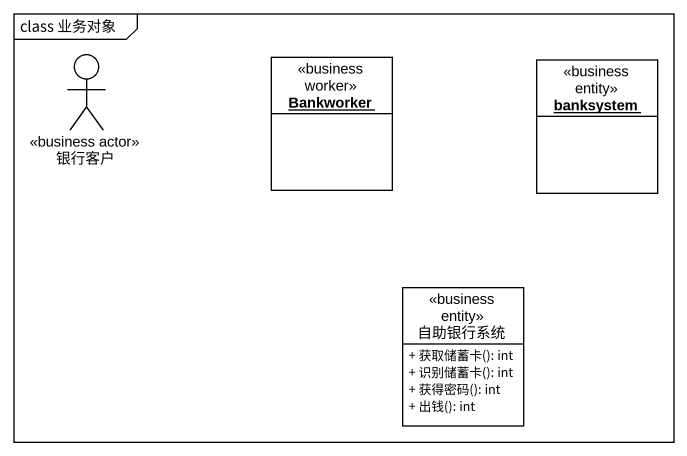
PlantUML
@startuml
mainframe class 业务对象
allowmixing
hide circle
hide empty members
skinparam classAttributeIconSize 0
actor 银行客户 <<business actor>>
object Bankworker <<business worker>>
object banksystem <<business entity>>
class 自助银行系统 <<business entity>> {
  + 获取储蓄卡(): int
  + 识别储蓄卡(): int
  + 获得密码(): int
  + 出钱(): int
}
@enduml
